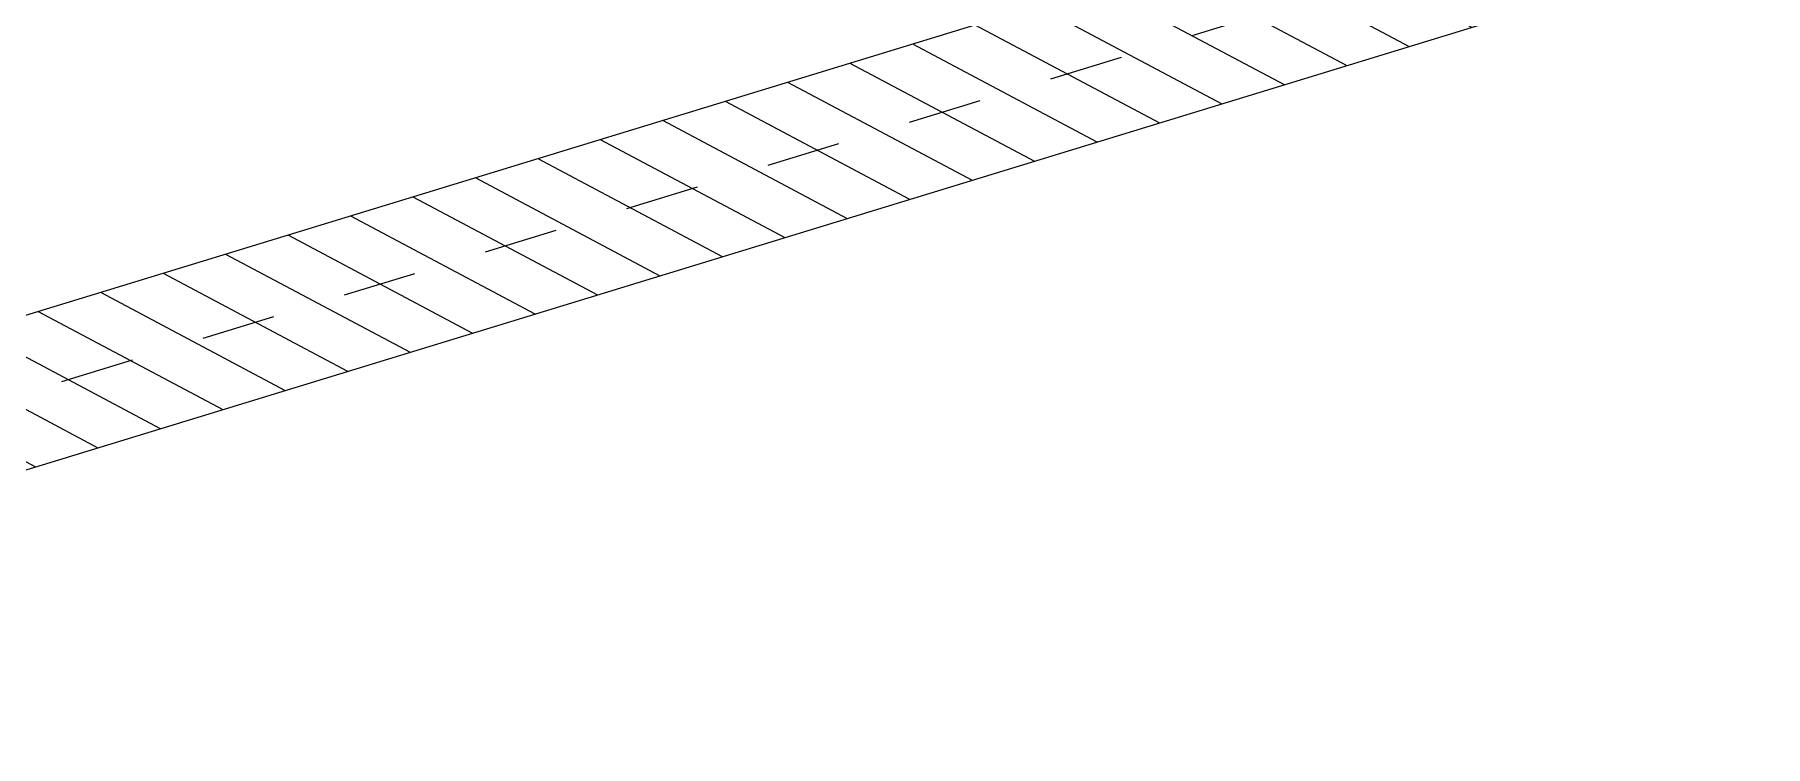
# Model space of a CAD drawing. Header units: inches. Extents: x 543393 to 2689207, y 1841861 to 9121372.
# Drawn here: x 547519.459 to 547521.801, y 1841965.774 to 1841966.738 of the extents above; entities that cross this region are included whole.
import ezdxf

# ---------------------------------------------------------------- set-up
doc = ezdxf.new("R2010")
doc.units = ezdxf.units.IN
doc.header["$MEASUREMENT"] = 0
doc.linetypes.add('ACAD_ISO04W100', pattern=[30, 24, -3, 0, -3])
for name, color, linetype in [('02 Xref HH1 MBXD$0$0.0', 4, 'Continuous'), ('02 Xref HH1 MBXD$0$02', 8, 'Continuous'), ('CENTER', 8, 'ACAD_ISO04W100')]:
    doc.layers.add(name, color=color, linetype=linetype)
doc.layers.add('Kich thuoc', color=8, linetype='Continuous', lineweight=18)

# ---------------------------------------------------------------- blocks, each defined once
blk = doc.blocks.new('NDK1')
at = {"layer": '02 Xref HH1 MBXD$0$02'}
h = blk.add_hatch(dxfattribs=at)
h.set_pattern_fill('ANSI31', color=256, scale=500, angle=-90.00000000000001)
h.set_pattern_definition([(315, (239317.2439360879, 83243.51714219354), (44.19417382415923, 44.19417382415921), [])])
h.paths.add_polyline_path([(239417.2439360879, 58543.51714219354), (239417.2439360879, 58343.51714219354), (245417.2439360879, 58343.51714219354), (245417.2439360879, 58543.51714219354)])
at = {"layer": '02 Xref HH1 MBXD$0$0.0'}
for p, q in [((245417.2439360879, 58543.51714219354), (239417.2439360879, 58543.51714219354)), ((245417.2439360879, 58343.51714219354), (239417.2439360879, 58343.51714219354))]:
    blk.add_line(p, q, dxfattribs=at)
at = {"layer": 'CENTER', "color": 8, "ltscale": 0.015}
blk.add_line((250949.4446649298, 58443.5171421936), (238709.3855222972, 58443.5171421936), dxfattribs=at)

msp = doc.modelspace()

# ---------------------------------------------------------------- block references
at = {"layer": 'Kich thuoc', "xscale": 0.001, "yscale": 0.001, "zscale": 0.001, "rotation": 197.0123114188912}
msp.add_blockref('NDK1', (547735.2882945249, 1842093.41127151), dxfattribs=at)

doc.saveas('drawing.dxf')
